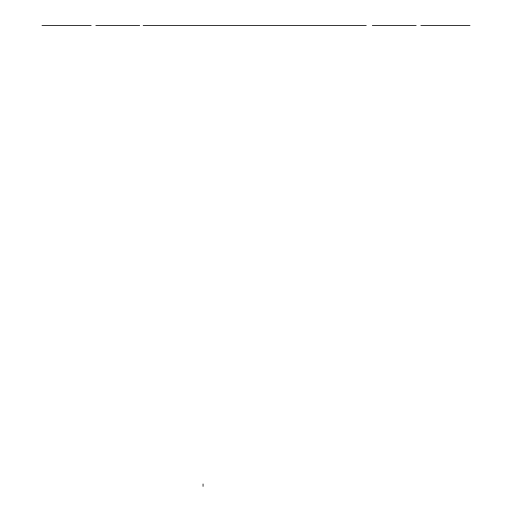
<?xml version="1.0" encoding="UTF-8"?>
<svg xmlns="http://www.w3.org/2000/svg" width="512" height="512" viewBox="0 0 512 512"><rect width="100%" height="100%" fill="white"/><g stroke="black" fill="none" stroke-linecap="round" stroke-linejoin="round"><path stroke-width="0.77" d="M42.01 25.6L91.142 25.6M95.846 25.6L139.667 25.6M143.174 25.6L366.24 25.6M372.333 25.6L416.154 25.6M420.858 25.6L469.99 25.6M203.053 483.974L203.053 486.4"/></g></svg>
